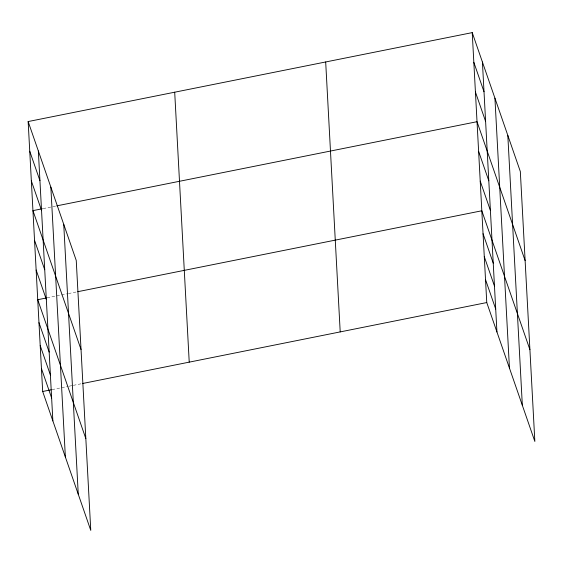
<?xml version="1.0" encoding="UTF-8"?>
<svg xmlns="http://www.w3.org/2000/svg" width="563" height="563" viewBox="0 0 563 563"><rect width="100%" height="100%" fill="white"/><g stroke="black" fill="none" stroke-linecap="round" stroke-linejoin="round"><path stroke-width="0.42" stroke-dasharray="2.81 2.11" d="M43.168 208.584L55.948 206.023M47.109 297.834L67.56 293.738M68.412 293.569L76.927 291.859M52.049 389.61L68.236 386.373M69.087 386.197L72.493 385.514M73.345 385.345L81.867 383.642"/><path stroke-width="0.84" d="M28.15 121.552L76.244 260.444L90.77 530.381L42.675 391.489L28.15 121.552L472.23 32.619L520.325 171.511L534.85 441.448L486.756 302.556L472.23 32.619M42.316 208.753L32.943 210.625L81.037 349.524M56.8 205.854L477.023 121.699L525.117 260.592M46.257 298.003L37.735 299.706L85.836 438.605M77.778 291.69L481.815 210.78L529.91 349.672M42.675 391.489L51.198 389.786M82.719 383.473L486.756 302.556M473.828 62.31L484.011 91.734M475.425 92.001L485.609 121.425M478.62 151.391L488.811 180.814M480.218 181.082L490.408 210.506M483.047 233.722L493.237 263.146M484.286 256.665L494.469 286.088M485.517 279.614L495.707 309.031M29.748 151.243L39.938 180.667M31.345 180.934L41.535 210.358M34.54 240.324L44.73 269.747M36.138 270.015L46.328 299.439M38.974 322.655L49.157 352.079M40.205 345.598L50.396 375.021M41.444 368.547L51.627 397.964M507.812 135.387L522.337 405.325M494.926 98.166L509.452 368.103M482.414 62.036L496.939 331.98M325.681 61.965L340.207 331.903M174.699 92.198L189.224 362.143M63.739 224.32L78.264 494.258M50.846 187.099L65.371 457.036M38.34 150.968L52.866 420.913"/></g></svg>
